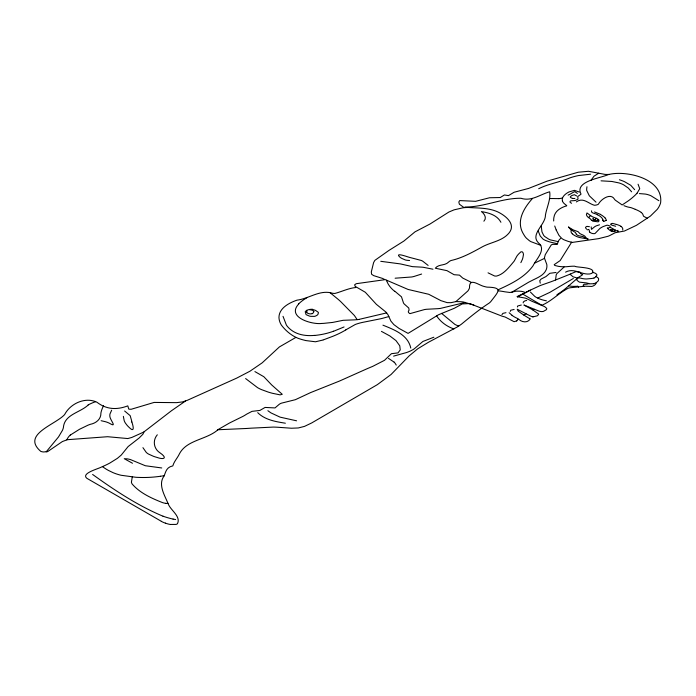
<?xml version="1.0" encoding="UTF-8"?>
<svg xmlns="http://www.w3.org/2000/svg" width="696" height="696" viewBox="0 0 696 696"><rect width="100%" height="100%" fill="white"/><g stroke="black" fill="none" stroke-linecap="round" stroke-linejoin="round"><path stroke-width="1.04" d="M306.623 312.078L307.501 313.113A5.307 3.062 0 0 0 309.424 313.792L310.712 313.896A2.384 1.375 0 0 0 311.416 313.8L312.06 313.583M591.174 226.879L591.478 229.375L594.567 226.835A10.701 6.177 0 0 1 596.629 225.739L599.517 224.808M586.954 186.745L586.798 187.937A35.453 20.471 0 0 0 586.711 190.513L589.321 195.785L596.02 202.171M592.783 272.293C594.584 266.916 576.479 267.664 574.67 266.203A23.351 13.485 0 0 0 570.067 266.377L566.353 266.716A19.984 11.536 0 0 1 562.96 266.759A25.5 14.72 0 0 1 558.314 266.324L554.764 265.446L554.207 264.663L560.141 260.591L571.451 242.53L598.621 238.641L608.043 236.275A20.871 12.05 0 0 0 610.575 235.118L615.177 232.725L624.451 231.02L636.457 225.313L650.403 216.091L657.285 209.331A47.093 27.188 0 0 0 660.591 202.884C663.74 178.881 627.079 170.233 609.226 174.383A15.129 8.735 0 0 1 604.946 174.383L588.52 171.286L578.272 172.216L547.178 181.117L528.525 188.451L514.109 192.253L508.48 195.619L504.417 194.976L500.25 197.534L489.523 197.76L475.629 201.318L459.691 200.579L458.829 202.031L459.377 204.198L463.997 207.573L454.053 209.853L448.877 212.036L430.006 224.016L414.999 231.846L403.889 241.051L388.942 250.43L374.848 260.374L373.604 262.592L371.299 271.979L371.612 274.25L373.665 275.625L382.904 278.539L384.592 279.722L356.195 283.707L354.612 284.873L355.734 287.518C348.409 288.266 341.858 291.598 334.95 293.434A8.456 4.881 0 0 1 332.558 293.26C319.951 289.327 309.033 298.741 296.948 300.159C289.205 302.873 279.087 308.032 278.957 317.367A41.595 24.012 0 0 0 281.384 325.102C285.63 330.722 291.476 335.637 298.062 338.3A52.078 30.067 0 0 0 305.962 340.588L315.505 341.78L322.9 340.04M313.87 311.416L312.617 310.294L310.616 309.824A4.376 2.532 0 0 0 309.981 309.842L309.746 309.859M560.558 238.467L559.192 239.903A11.876 6.856 0 0 0 558.236 241.625L557.183 244.261A1.235 0.713 0 0 1 556.574 244.461L552.702 244.331L551.293 244.879L545.238 254.684L544.394 257.972L546.76 264.341A29.023 16.756 0 0 1 546.247 269.656C543.707 275.729 536.842 277.921 531.474 280.775A116.276 67.129 0 0 0 528.56 282.263L511.847 292.224M170.476 524.453L176.062 524.419A3.819 2.21 0 0 0 177.463 523.723C180.951 516.841 171.79 510.942 168.911 505.366A25.056 14.468 0 0 1 168.38 504.304C164.969 495.7 157.487 484.52 164.221 475.812C165.857 471.166 166.805 467.086 172.817 465.894C174.07 461.317 177.619 457.907 179.585 453.548C187.033 439.75 206.573 439.776 217.952 429.754L246.062 428.501A227.688 131.457 0 0 0 251.065 428.171L273.319 427.083A57.89 33.425 0 0 1 278.304 427.292L291.433 428.231L298.28 427.962L304.509 426.387L311.695 422.942L377.363 384.636L391.082 374.483L409.187 355.856L417.748 348.774L428.579 342.197L457.115 327.05A89.723 51.8 0 0 0 461.457 324.162C470.548 316.68 479.405 309.372 489.201 303.065A31.868 18.4 0 0 0 490.75 301.638C498.449 291.511 503.539 287.474 487.026 287.135A20.602 11.893 0 0 1 484.259 286.482C478.839 285.43 469.034 276.834 469.513 287.883A27.814 16.06 0 0 1 467.851 290.98L455.897 301.603L451.034 302.673L447.197 302.638L440.925 300.655L428.719 294.277L408.108 289.458L384.523 279.314M132.249 477.004L131.422 482.215A16.495 9.518 0 0 0 132.075 483.92C139.861 493.038 151.502 498.24 162.49 502.599A15.329 8.848 0 0 0 165.7 503.356M588.651 217.631L589.721 216.239A3.506 2.018 0 0 1 590.304 215.899A3.932 2.271 0 0 1 590.73 215.734L591.783 216.404A11.754 6.786 0 0 0 593.784 217.317L596.507 218.318M622.685 229.993L622.798 228.932A8.7 5.02 0 0 0 622.207 227.566L622.059 227.375A7.456 4.306 0 0 0 621.537 226.826L620.893 226.33M520.852 262.644L522.296 259.591A39.455 22.777 0 0 0 523.114 256.459C524.375 253.414 522.148 249.403 519.442 253.205A31.511 18.192 0 0 0 517.885 254.832A30.676 17.713 0 0 0 516.858 256.189L514.744 260.13A33.695 19.453 0 0 1 513.987 261.383C509.141 267.046 504.243 273.937 496.761 276.016A4.115 2.375 0 0 1 494.525 275.964L488.044 272.832M111.656 410.214L109.977 413.99A20.323 11.736 0 0 0 109.82 415.634C109.411 419.679 118.337 428.562 109.089 423.072A20.01 11.554 0 0 0 105.522 421.733L101.111 420.706M157.296 434.791C152.415 440.472 153.685 448.885 160.045 452.87C167.553 457.985 164.282 460.073 156.913 457.394A36.131 20.863 0 0 1 153.39 456.272L148.483 454.053A17.852 10.309 0 0 1 146.273 452.426L142.932 447.658M483.885 221.206C487.104 218.048 484.442 213.768 481.423 211.584C488.862 212.837 497.101 215.09 500.92 222.276M587.241 229.837L588.503 229.445M593.175 218.405L593.218 218.353A5.42 3.132 0 0 0 592.914 218.814L593.401 219.449A1.714 0.992 0 0 0 595.324 219.449L595.463 219.353M532.31 198.673C523.496 208.513 515.545 221.954 523.836 234.648A34.826 20.106 0 0 0 526.428 238.206L529.325 240.659A22.316 12.885 0 0 0 530.961 241.669L540.844 245.357M306.988 311.451L306.927 311.53A4.002 2.314 0 0 0 306.588 312.078M46.206 451.817L58.525 436.923L62.475 430.302A52.896 30.537 0 0 0 63.379 427.683C64.302 414.337 80.127 412.745 88.261 404.941M298.749 303.943C286.186 317.306 311.904 324.71 321.691 323.457A93.795 54.149 0 0 0 323.823 323.353L332.47 322.448A30.641 17.696 0 0 0 334.358 322.083L343.137 320.308L353.316 319.916A35.235 20.349 0 0 0 358.814 319.464M637.101 193.14L639.737 188.677L638.067 184.214M612.854 230.228L612.828 229.384M611.018 229.402L611.062 229.367A4.176 2.41 0 0 0 610.705 229.758L611.123 230.228M570.729 273.902L575.949 271.631L580.012 272.188A1.705 0.983 0 0 1 580.229 272.44L580.69 273.632A1.296 0.748 0 0 0 580.977 273.841L582.761 274.598L581.195 275.72A35.435 20.454 0 0 0 578.419 277.408L565.648 288.475A136.564 78.848 0 0 1 560.95 292.05L556.93 294.791M70.357 435.035L79.466 429.301L87.957 425.204A47.728 27.562 0 0 1 90.323 424.316C96.013 423.229 101.164 419.244 100.92 412.928A68.26 39.411 0 0 1 103.556 405.785M593.531 283.777A9.753 5.629 0 0 0 596.341 282.602L597.968 281.149A8.004 4.62 0 0 0 598.456 280.288L598.647 278.983A4.367 2.523 0 0 0 598.447 278.452L598.073 277.956A6.316 3.645 0 0 0 597.403 277.382A5.307 3.062 0 0 0 596.716 276.973L595.872 276.503L596.924 275.12A3.523 2.036 0 0 0 596.69 274.433L596.115 273.824A7.917 4.576 0 0 0 595.698 273.511L594.941 273.084A3.541 2.045 0 0 0 594.428 272.893L593.027 272.484M143.889 431.946L171.468 410.744L185.562 400.992M564.073 267.038L556.835 273.676A17.696 10.214 0 0 0 556.191 274.885L555.573 279.992M591.548 210.818C590.478 213.281 595.828 213.428 597.394 214.646M606.225 220.38L603.815 221.354M593.949 278.009L593.792 278.061A11.997 6.925 0 0 1 591.835 278.478L586.51 278.974A11.736 6.777 0 0 1 583.787 278.783C581.76 278.852 577.149 276.208 576.836 279.548A7.961 4.594 0 0 0 577.054 280.375L579.385 282.141L585.04 282.759A26.735 15.434 0 0 1 586.18 282.872L588.851 283.516L587.572 284.038A11.04 6.368 0 0 1 585.902 284.29C583.091 283.498 581.699 286.674 585.319 286.204A4.019 2.323 0 0 1 586.023 286.23L591.704 286.439A6.908 3.985 0 0 0 594.541 285.169L595.176 284.612A13.772 7.952 0 0 0 596.35 282.62M345.781 329.878L355.334 324.458A37.375 21.576 0 0 1 362.677 322.37L380.312 318.838A70.244 40.551 0 0 0 382.844 318.229L388.864 316.55M217.361 429.989L229.663 422.916L242.956 416.373A46.484 26.84 0 0 0 246.628 414.155L252.004 411.362L259.93 410.414L265.089 407.43L275.024 407.926L278.992 404.524A7.639 4.411 0 0 1 281.558 403.132L295.382 399.687L310.616 392.587L339.535 381.034L364.234 370.002A247.315 142.784 0 0 1 372.691 366.383L384.505 360.31L391.439 353.69L398.008 352.881L400.243 349.914L399.765 345.816L395.972 340.588L389.812 335.924L381.452 331.374M573.33 278.478L549.753 292.407L537.799 298.019M526.141 313.835L517.206 309.207A8.822 5.089 0 0 1 517.415 309.563L517.78 310.346A15.355 8.865 0 0 0 517.937 310.677L517.989 310.781A6.977 4.028 0 0 0 518.303 311.243L523.844 315.097L526.141 313.835L530.1 315.801A15.486 8.944 0 0 0 532.927 316.88M529.839 290.415L517.032 296.618L524.201 297.897A9.918 5.725 0 0 1 526.089 298.375L530.143 300.324A52.774 30.467 0 0 0 531.709 301.168L544.655 306.64L546.647 308.311A3.349 1.931 0 0 1 546.151 309.833L543.793 311.19A7.465 4.306 0 0 1 543.124 311.495L541.566 311.599A10.057 5.803 0 0 1 539.243 311.19L523.923 305.022L531.37 309.094A106.514 61.492 0 0 1 533.023 310.068L534.354 309.337M541.471 305.44C551.441 301.307 558.871 292.973 568.327 288.17A8.361 4.829 0 0 1 570.328 287.735L583.961 286.334M517.424 297.001L530.291 290.145M544.481 258.381L534.832 263.018M529.76 290.406L539.287 285.969A63.423 36.618 0 0 1 541.375 285.142L550.823 281.819A86.6 49.999 0 0 0 552.928 281.036L570.459 274.041M295.817 337.447L279.392 346.93L262.192 362.834L249.951 371.22L236.675 378.128L187.337 400.296L182.509 401.914L176.593 402.645L154.112 402.427L131.161 409.283L128.786 409.144L127.803 405.864C116.771 410.057 106.558 409.622 96.892 402.201C85.208 396.659 70.34 403.55 64.624 414.581C55.28 424.856 21.071 434.565 40.838 451.426A12.067 6.969 0 0 0 43.291 451.965L47.537 451.678L62.396 441.542L67.355 439.698L107.593 436.714L127.812 438.558L131.814 437.453L144.002 431.938L142.95 434.173L139.156 437.993L128.107 446.588L121.252 455.071L117.38 458.342L109.968 462.979A86.652 50.025 0 0 1 101.555 466.99C98.884 468.686 80.632 473.28 86.835 478.291L161.376 521.33M516.562 320.952L514.118 321.7L505.209 317.054A14.92 8.613 0 0 0 504.643 316.88L503.478 316.567A22.202 12.824 0 0 1 501.973 316.132L481.545 308.18A33.817 19.523 0 0 1 480.927 307.971L471.044 304.126A14.642 8.448 0 0 0 468.582 303.613L462.292 303.926L454.27 308.293L438.454 314.775L408.082 333.384L399.095 328.451L393.832 324.58L390.9 321.108L388.02 314.775L385.793 311.939L376.397 304.361L365.313 292.268L355.813 286.735M597.412 220.423L591.478 220.319M598.682 173.208L593.992 176.21L590.861 180.49M568.119 195.132L569.076 194.689A21.176 12.224 0 0 0 572.121 192.949L574.757 191.591L577.384 193.401M498.336 289.684C511.108 283.855 524.601 277.469 533.04 265.785C536.251 259.077 546.673 249.568 538.46 242.869C529.847 234.343 545.534 224.765 545.438 215.186C546.664 207.512 550.919 199.369 549.675 191.791C540.383 194.323 531.309 201.744 520.947 198.264C501.92 198.021 484.12 207.208 464.937 207.008M306.849 310.251L305.283 311.521A4.141 2.393 0 0 0 305.274 311.939L306.083 314.635L309.363 316.062A12.154 7.021 0 0 0 310.964 316.349L314.348 316.375A4.498 2.593 0 0 0 315.584 316.054L316.958 315.323A7.082 4.089 0 0 0 317.95 314.357L318.411 312.791A3.811 2.201 0 0 0 318.176 312.226L315.732 310.512A26.526 15.321 0 0 0 315.07 310.207L312.391 309.363M344.068 326.955L333.601 331.261M538.687 188.72C548.683 183.674 559.845 182.256 570.05 177.828A49.216 28.414 0 0 1 578.593 175.54L590.617 174.209M576.305 201.936C583.265 196.933 588.294 203.615 594.332 205.242A5.986 3.454 0 0 0 596.385 205.016L597.82 204.546A3.489 2.018 0 0 0 598.403 204.172C601.066 199.117 610.749 192.496 614.524 199.265A12.371 7.143 0 0 0 615.281 200.152L622.163 204.955L628.236 200.892A84.564 48.824 0 0 0 637.118 193.149M566.718 205.807C560.95 207.451 554.721 210.949 553.894 217.526A42.613 24.604 0 0 0 553.677 219.823L553.703 220.997M95.613 401.67L95.169 401.836A44.022 25.421 0 0 0 88.192 404.898M323.283 339.909L332.905 336.272A85.564 49.399 0 0 0 345.834 329.913M421.619 274.041L413.937 276.486A27.327 15.782 0 0 1 411.754 276.973L395.119 278.209M433.869 337.212L422.89 341.466L414.538 348.6A21.002 12.128 0 0 1 413.198 349.522L410.51 350.949A37.958 21.915 0 0 1 406.473 352.559L393.588 356.126M565.57 272.153C573.765 267.569 581.221 274.79 589.39 273.998A6.812 3.932 0 0 0 590.008 273.876L590.208 273.824A16.469 9.509 0 0 0 591.992 273.276L592.583 272.127M465.38 302.421L440.455 308.398A31.511 18.192 0 0 1 437.593 308.685L426.639 309.268A19.775 11.414 0 0 0 424.421 309.581L410.127 313.591A1.435 0.827 0 0 1 409.509 313.435L408.509 312.434A5.133 2.967 0 0 1 408.352 311.617L408.369 311.451A4.124 2.375 0 0 1 408.474 311.103L408.891 310.416A13.877 8.013 0 0 0 409.109 310.094L408.743 307.997L404.237 304.004A10.275 5.933 0 0 1 403.471 302.925L401.488 296.835L394.832 291.224M608.791 174.418C600.77 178.193 574.47 181.143 580.96 193.975A1.74 1 0 0 1 580.829 194.367L577.706 196.55L578.028 198.812A2.227 1.288 0 0 1 577.837 199.3L575.357 200.448A6.899 3.985 0 0 1 573.173 200.692L570.877 200.822A1.235 0.713 0 0 0 570.529 200.979L570.172 201.353A2.758 1.592 0 0 0 570.059 202.092L570.094 202.179A2.079 1.201 0 0 0 570.363 202.562L571.599 203.258M593.479 283.716L589.051 283.846M164.439 475.655L160.48 476.273M386.706 312.887L358.805 319.447M521.313 305.022L517.859 305.944A1.992 1.148 0 0 0 517.511 306.353L517.45 306.988M514.127 309.442L510.742 310.233L510.264 311.408M314.653 335.376C305.84 336.264 296.209 334.82 289.484 328.608A34.878 20.132 0 0 1 286.395 325.075L283.02 316.332M615.186 231.585L612.41 231.516A3.993 2.305 0 0 1 611.21 231.168L610.192 230.576A26.048 15.042 0 0 1 609.217 229.81L608.417 229.132A12.789 7.378 0 0 0 607.991 228.81L607.286 227.94L608.591 228.027M617.909 230.333L617.804 231.255M505.975 312.678L502.93 313.365L501.947 314.635M574.905 198.438L574.644 198.456A5.994 3.463 0 0 1 572.599 198.412M558.888 198.612L554.903 198.569A43.822 25.3 0 0 0 552.972 198.525L549.431 198.56M556.043 272.467L549.814 273.31L545.96 276.573L541.105 279.061L539.765 280.679L540.261 283.159M455.897 301.603L457.872 301.629A26.84 15.495 0 0 1 463.397 301.986L473.863 305.048M601.057 180.829L611.906 181.473L619.066 182.952A23.116 13.346 0 0 1 623.581 184.788L628.305 188.05L631.62 191.809M609.183 227.592L610.279 227.566A1.175 0.679 0 0 0 610.627 227.488L615.212 230.045A13.981 8.074 0 0 0 618.64 231.577M639.424 193.592L645.288 194.071A14.668 8.465 0 0 1 647.341 194.497L648.333 194.784A20.027 11.562 0 0 1 650.908 195.733L658.877 200.7M409.57 260.504L407.186 260.313A8.587 4.959 0 0 1 405.298 259.947L401.836 258.442A20.941 12.093 0 0 1 400.052 257.276C393.988 251.917 407.169 256.728 409.126 257.268A59.665 34.452 0 0 0 412.006 258.025L421.097 260.408A13.128 7.578 0 0 1 422.69 261.157L428.127 265.437M161.742 467.964L145.316 465.728L130.448 459.577A27.91 16.112 0 0 0 127.394 458.864L124.262 458.699L132.492 463.249M380.755 261.313L400.33 263.906A55.654 32.129 0 0 1 403.697 264.663L412.519 266.655L421.35 267.125A21.733 12.545 0 0 1 423.281 267.29L432.973 269.213M498.171 290.806L499.754 290.998A42.726 24.665 0 0 1 504.87 291.815L510.038 292.494L515.771 291.25A4.855 2.801 0 0 1 516.728 291.145L519.077 291.18A17.939 10.353 0 0 1 521.304 291.328L522.809 291.624A8.291 4.785 0 0 1 523.505 291.841L525.167 292.424M611.949 231.42L613.559 231.455A1.601 0.931 0 0 0 614.098 231.298L614.403 231.133A8.047 4.646 0 0 0 614.698 230.933M165.709 503.338L166.814 503.434A3.175 1.827 0 0 0 167.997 503.373M558.244 241.625L550.51 239.92A14.773 8.526 0 0 1 548.709 239.137L544.924 236.649A14.459 8.352 0 0 1 543.646 235.344L541.966 231.89L541.227 225.878M285.369 423.212C275.625 421.637 265.019 419.932 257.72 412.667M594.514 211.967L600.404 214.351M296.583 420.81L280.07 417.139L271.083 412.954A67.991 39.254 0 0 1 269.639 411.971L267.882 410.71M568.806 285.839L570.294 286.1A10.866 6.273 0 0 0 573.713 286.378L577.602 286.282M175.601 519.555L173.078 519.068M557.635 243.791L550.649 242.173A31.346 18.096 0 0 1 548.265 241.451L546.456 240.807A17.852 10.309 0 0 1 543.08 239.137L540.261 236.031L538.217 231.011M571.929 242.295L571.164 242.13M546.43 300.829L543.837 300.246A23.681 13.668 0 0 1 535.868 297.122A19.697 11.371 0 0 1 534.632 296.261L530.387 292.024M577.445 278.078L573.078 276.817L570.05 274.259M572.608 198.369L572.382 198.316A4.306 2.488 0 0 1 571.138 197.855L570.32 197.116A1.392 0.809 0 0 1 570.311 196.82L571.477 195.767A22.002 12.702 0 0 1 572.086 195.419L574.426 194.723L576.697 195.994M592.566 221.128L598.055 221.815A1.435 0.827 0 0 0 598.812 221.371L598.804 220.101M616.325 224.399L615.438 224.164A10.51 6.064 0 0 1 614.925 224.016L612.619 223.425A1.723 1 0 0 0 612.132 223.451L611.975 223.468A2.262 1.305 0 0 0 610.931 223.86L610.662 224.512L612.071 225.226A20.776 11.989 0 0 0 613.063 225.521L615.682 226.27M532.927 316.88L537.251 315.827A3.784 2.184 0 0 0 537.677 315.514L538.399 314.601A20.567 11.876 0 0 0 538.66 314.096L533.023 310.068M589.434 226.705L587.067 226.383A1.636 0.94 0 0 0 586.51 226.531L585.71 227.166A2.488 1.435 0 0 0 585.536 227.74L586.502 229.132M458.716 326.041L458.516 325.963A22.559 13.024 0 0 1 454.906 324.414L441.542 313.348M162.986 516.197C137.773 505.661 114.762 490.349 92.62 474.463M453.931 328.947C446.928 326.563 440.603 321.996 436.531 315.767M647.419 218.326L643.748 216.369A4.324 2.497 0 0 1 643.417 215.917L642.834 214.298A7.726 4.454 0 0 0 642.147 213.298L641.233 212.489M635.265 209.296L631.707 207.895A8.134 4.698 0 0 0 630.176 207.478L628.845 207.225A15.712 9.074 0 0 1 627.009 206.773L623.929 205.677M382.939 325.171C394.075 329.66 408.021 334.846 410.77 348.061M254.901 371.586L263.836 376.719L271.684 384.94L282.263 394.301L280.088 394.867L272.493 393.301A76.577 44.213 0 0 1 268.291 392.1L261.383 389.569A39.124 22.585 0 0 1 257.59 387.663L245.618 378.563M587.302 238.624L588.172 239.067L579.533 237.501A16.93 9.77 0 0 1 572.295 233.804M579.35 192.061L574.461 190.356L568.997 191.939A24.63 14.225 0 0 0 567.014 193.088C564.465 194.741 561.446 197.551 562.403 200.918M388.516 358.388L394.127 362.137M572.356 233.778A10.701 6.177 0 0 1 571.233 232.394L571.103 231.959A5.176 2.993 0 0 1 571.042 231.577L571.068 231.002A8.108 4.681 0 0 0 570.981 229.828L568.554 227.087L569.406 227.644A57.142 32.99 0 0 0 570.407 228.297L572.947 229.75A12.163 7.021 0 0 0 574.122 230.254L577.802 231.577A4.072 2.349 0 0 1 578.393 231.977C580.081 235.083 584.562 234.335 585.954 237.658A6.769 3.906 0 0 0 587.311 238.615M522.835 294.121L541.662 305.205M523.844 315.097L528.682 318.063A5.942 3.428 0 0 0 529.151 318.272L529.395 318.376A5.281 3.045 0 0 1 530.317 318.838C527.768 323.17 522.174 322.405 518.868 319.377A13.885 8.013 0 0 1 518.216 318.942L517.667 318.542A29.415 16.982 0 0 1 511.995 315.34M102.556 466.729L105.383 468.625A62.405 36.035 0 0 0 108.411 470.418L112.987 472.627A38.332 22.133 0 0 0 121.087 475.264L135.964 477.291A72.514 41.864 0 0 0 144.637 477.5L146.325 477.473A70.792 40.873 0 0 0 160.48 476.264M124.627 410.997L130.178 415.669L131.605 420.636A56.028 32.347 0 0 0 131.857 422.046M590.704 215.716L586.963 212.941L586.432 214.603A13.929 8.039 0 0 0 586.693 215.438L587.111 216.221A7.343 4.237 0 0 0 587.798 216.995L590.173 218.727A8.935 5.159 0 0 1 590.582 219.144L591.435 220.258M471.131 282.245L462.736 278.069L459.49 275.129L454.079 274.702L446.98 270.657L435.287 268.212C438.854 263.81 444.727 266.037 448.581 262.079A9.352 5.394 0 0 1 450.956 260.539C462.17 258.033 472.158 252.448 482.145 246.941C490.993 242.034 502.347 241.181 509.089 232.916C516.371 223.947 505.139 215.351 497.57 211.81C488.47 207.747 478.222 208.139 468.46 207.495A28.893 16.678 0 0 0 463.867 207.686M586.31 238.571L583.135 236.666A5.194 3.002 0 0 0 582.378 236.44L579.202 235.866A5.176 2.984 0 0 1 576.314 234.221M330.156 292.772L338.334 299.48A169.467 97.84 0 0 1 340.701 301.612L354.412 315.532L357.187 319.638M512.082 315.305L509.107 312.739M610.27 226.478L610.018 226.244A4.776 2.758 0 0 0 609.122 225.704L608 225.33A3.654 2.105 0 0 0 606.921 225.208L602.945 226.661A27.71 15.999 0 0 0 599.926 228.418L595.071 233.465A1.662 0.957 0 0 1 594.549 233.621L593.836 233.673A4.976 2.871 0 0 1 589.773 232.072M568.554 227.087L573.208 231.194A20.071 11.588 0 0 0 573.652 231.42L575.357 232.438L576.34 234.213M589.677 232.099L589.599 232.012A2.836 1.636 0 0 1 589.408 231.655L589.321 230.541A2.836 1.636 0 0 0 588.52 229.436M605.181 218.118L605.442 218.44A9.074 5.237 0 0 1 606.251 220.354M566.64 205.659L565.961 204.946A17.974 10.379 0 0 0 565.509 204.615L565.169 204.363A13.711 7.917 0 0 1 562.385 200.926M556.191 229.976L558.975 235.387L561.75 238.406A15.782 9.109 0 0 0 564.03 239.815L567.997 241.321A33.321 19.236 0 0 0 571.164 242.13M396.233 365.087L395.728 364.234A23.734 13.703 0 0 0 394.162 362.129M634.648 189.669L630.75 185.284L624.434 181.639A37.958 21.915 0 0 0 619.414 179.759M556.208 230.028L554.729 226.009M595.498 218.761L595.506 218.796A2.175 1.253 0 0 1 595.585 219.362M602.901 220.493L602.736 219.736M523.209 302.925L523.34 301.977L524.767 300.976A5.394 3.115 0 0 1 526.681 300.472M386.837 280.793L386.671 280.27M517.615 318.507L517.754 319.795A7.064 4.08 0 0 1 516.667 320.995M131.857 422.046C133.319 426.143 134.963 433.495 128.891 427.17A45.814 26.457 0 0 1 127.072 425.282L125.471 423.185A30.215 17.444 0 0 1 124.175 420.575L123.366 416.347M165.422 523.14A20.001 11.545 0 0 1 161.324 521.356M170.45 524.506A21.428 12.371 0 0 1 165.422 523.14M298.627 303.9A51.46 29.71 0 0 1 306.771 297.818M333.541 331.209A50.095 28.919 0 0 1 314.679 335.455M306.962 310.32A7.282 4.202 0 0 1 312.4 309.276M313.774 311.504A6.351 3.671 0 0 1 312.278 313.696M173.06 519.094A56.585 32.668 0 0 1 163.003 516.18M66.877 439.82A26.779 15.46 0 0 1 70.287 435.009M394.641 291.302A46.249 26.7 0 0 1 386.715 280.81M577.706 286.213A2.801 1.618 0 0 1 578.507 287.239M562.516 197.908A10.953 6.325 0 0 1 558.897 198.647M598.212 219.475A4.298 2.48 0 0 1 597.464 220.441M595.811 276.625A5.498 3.175 0 0 1 594.01 278.052M616.317 224.416A13.694 7.908 0 0 1 620.962 226.296M615.316 230.106A2.993 1.731 0 0 1 614.716 230.941M612.906 230.289A1.636 0.94 0 0 1 611.218 230.159M603.763 221.389A1.984 1.148 0 0 1 602.997 220.571M597.281 214.733A14.712 8.491 0 0 1 602.919 219.71M600.335 214.394A27.222 15.712 0 0 1 605.268 218.092M596.428 218.379A6.856 3.958 0 0 1 598.865 220.084M635.231 209.331A28.614 16.521 0 0 1 641.338 212.437"/></g></svg>
